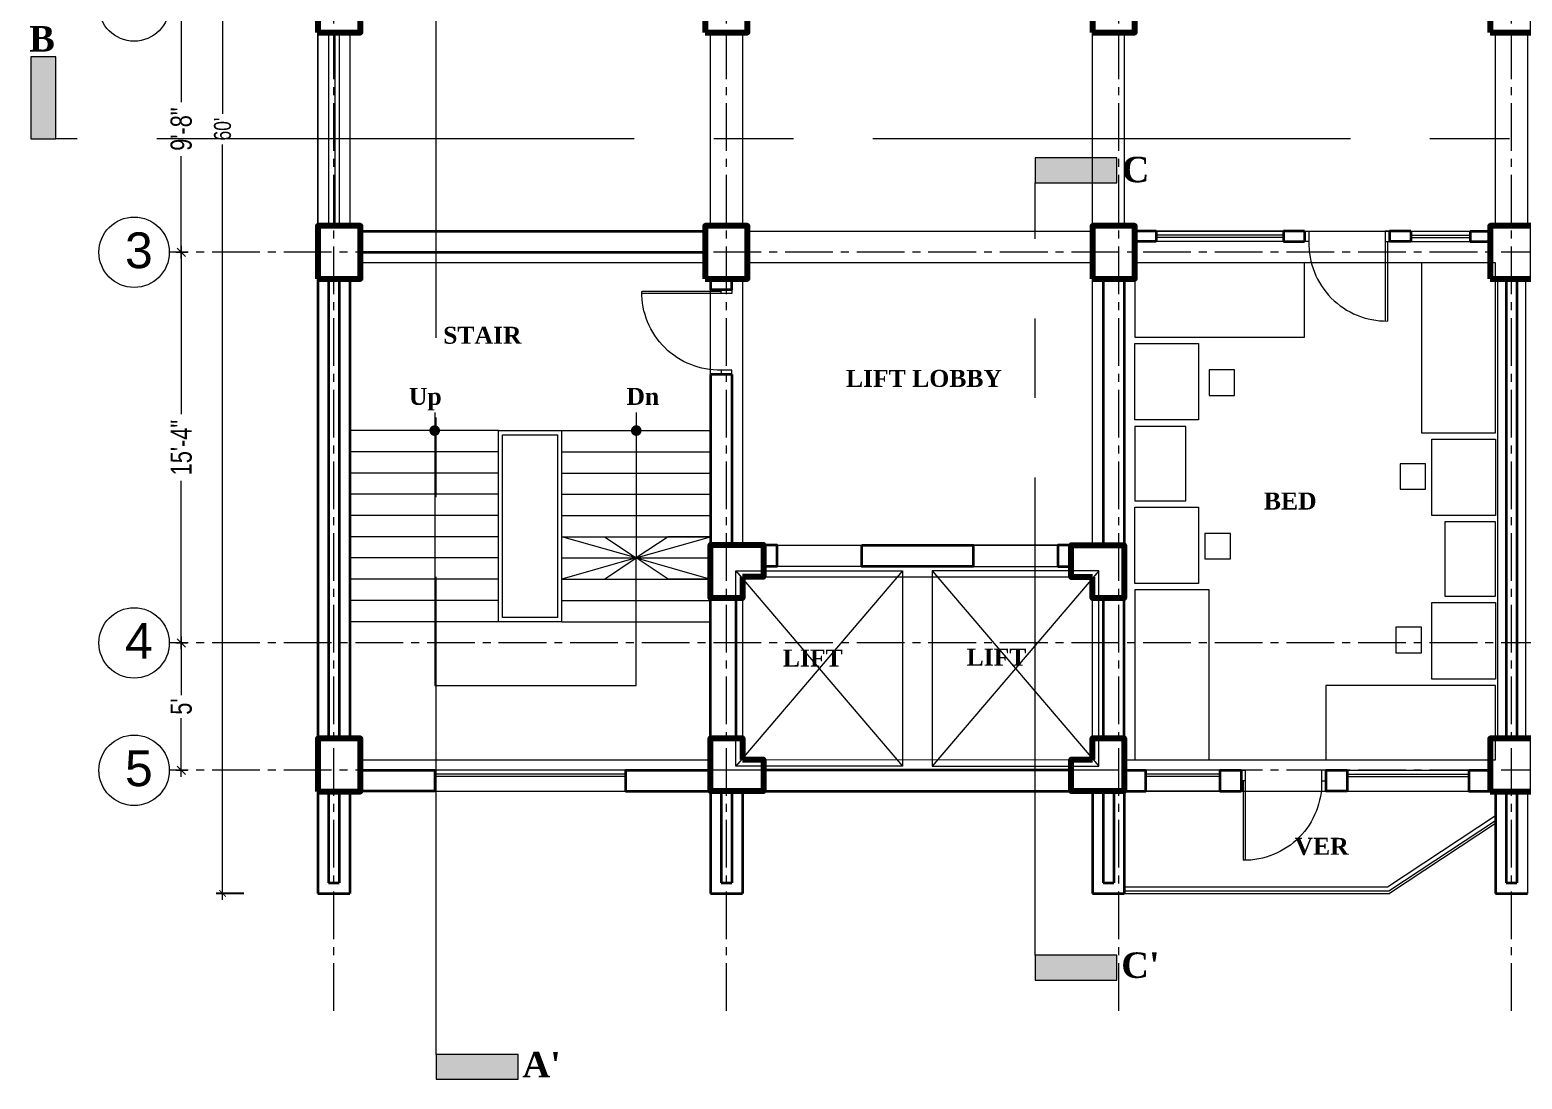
# Model space of a CAD drawing. Header units: feet. Extents: x 25261344 to 25389498, y 30010528 to 30074588.
# Drawn here: x 25376068 to 25376772, y 30072086 to 30072580 of the extents above; entities that cross this region are included whole.
import ezdxf

# ---------------------------------------------------------------- set-up
doc = ezdxf.new("R2010")
doc.units = ezdxf.units.FT
doc.header["$LTSCALE"] = 30
doc.header["$MEASUREMENT"] = 0
doc.header["$PDMODE"] = 32
doc.header["$PDSIZE"] = 15
doc.linetypes.add('CENTER2', pattern=[1.125, 0.75, -0.125, 0.125, -0.125])
doc.layers.get('0').update_dxf_attribs({"lineweight": 5})
for name, color, linetype, lineweight in [('Column', 1, 'Continuous', 80), ('Dim-1', 7, 'Continuous', 9), ('Door', 32, 'Continuous', 5), ('Furnitures', 251, 'Continuous', 9), ('GRADE BEAM', 2, 'Continuous', 20), ('grid text', 252, 'CENTER2', 9), ('LINE', 193, 'Continuous', 9), ('line 2', 7, 'Continuous', 13), ('rail', 224, 'Continuous', 9), ('STAIR', 243, 'Continuous', 13), ('TEXT', 7, 'Continuous', 18), ('WALL', 7, 'Continuous', 35), ('WIN', 142, 'Continuous', 20)]:
    doc.layers.add(name, color=color, linetype=linetype, lineweight=lineweight)
doc.styles.add('RomanS', font='swissl.ttf')
doc.styles.get("Standard").update_dxf_attribs({"font": 'timesbd.ttf'})
doc.styles.add('SWIS_LT', font='swisscl.ttf')
doc.dimstyles.new('dim-02', dxfattribs={"dimtxt": 8, "dimasz": 3, "dimexe": 3, "dimexo": 3, "dimgap": 2, "dimtad": 0, "dimdec": 0, "dimzin": 0, "dimdsep": 46, "dimlunit": 4, "dimtxsty": 'SWIS_LT', "dimblk": 'ARCHTICK', "dimcen": 2, "dimdle": 3, "dimclrd": 256, "dimclre": 256, "dimclrt": 256, "dimadec": 0, "dimazin": 0, "dimtfac": 1, "dimtdec": 0, "dimtix": 1, "dimtmove": 0, "dimatfit": 3, "dimfxl": 0, "dimfrac": 2, "dimtolj": 1, "dimtzin": 1, "dimlwd": -1, "dimarcsym": 0})

# ---------------------------------------------------------------- blocks, each defined once
blk = doc.blocks.new('FG')
at = {"layer": 'Door'}
for p, q in [((-2, -5), (-2, -42.39)), ((-1, -5), (-1, -42.39))]:
    blk.add_line(p, q, dxfattribs=at)
for points in [[(-40, 0), (-38, 0), (-38, -5), (-40, -5)], [(0, 0), (-2, 0), (-2, -5), (0, -5)]]:
    blk.add_lwpolyline(points, dxfattribs=at)
blk.add_arc((-1.44, -5.83), 36.57, 178.70538, 270.69047, dxfattribs=at)
blk = doc.blocks.new('_ArchTick')
at = {"color": 0, "linetype": 'ByBlock', "const_width": 0.15}
blk.add_lwpolyline([(-0.5, -0.5), (0.5, 0.5)], dxfattribs=at)
blk = doc.blocks.new('*D123')
at = {"lineweight": -2}
for p, q in [((25359532.41, 30072591.7), (25359538.03, 30072591.7)), ((25359532.41, 30072475.7), (25359538.03, 30072475.7))]:
    blk.add_line(p, q, dxfattribs=at)
for p, q in [((25359535.03, 30072594.7), (25359535.03, 30072546.38)), ((25359535.03, 30072472.7), (25359535.03, 30072521.01))]:
    blk.add_line(p, q)
at = {"layer": 'Defpoints', "color": 0}
for p in [(25359529.41, 30072591.7), (25359529.41, 30072475.7), (25359535.03, 30072475.7)]:
    blk.add_point(p, dxfattribs=at)
at = {"xscale": 4, "yscale": 4, "zscale": 4}
for p, rotation in [((25359535.03, 30072591.7), 90), ((25359535.03, 30072475.7), 270)]:
    blk.add_blockref('_ArchTick', p, dxfattribs=dict(at, rotation=rotation))
at = {"insert": (25359535.03, 30072533.7), "char_height": 10, "attachment_point": 5, "rotation": 90, "style": 'SWIS_LT'}
blk.add_mtext('\\A1;9\'-8"', dxfattribs=at)
blk = doc.blocks.new('*D124')
for p, q in [((25359535.03, 30072478.7), (25359535.03, 30072399.38)), ((25359535.03, 30072288.7), (25359535.03, 30072368.02))]:
    blk.add_line(p, q)
at = {"lineweight": -2}
for p, q in [((25359532.41, 30072475.7), (25359538.03, 30072475.7)), ((25359532.41, 30072291.7), (25359538.03, 30072291.7))]:
    blk.add_line(p, q, dxfattribs=at)
at = {"layer": 'Defpoints', "color": 0}
for p in [(25359529.41, 30072475.7), (25359529.41, 30072291.7), (25359535.03, 30072291.7)]:
    blk.add_point(p, dxfattribs=at)
at = {"xscale": 4, "yscale": 4, "zscale": 4}
for p, rotation in [((25359535.03, 30072475.7), 90), ((25359535.03, 30072291.7), 270)]:
    blk.add_blockref('_ArchTick', p, dxfattribs=dict(at, rotation=rotation))
at = {"insert": (25359535.03, 30072383.7), "char_height": 10, "attachment_point": 5, "rotation": 90, "style": 'SWIS_LT'}
blk.add_mtext('\\A1;15\'-4"', dxfattribs=at)
blk = doc.blocks.new('*D117')
for p, q in [((25359535.03, 30072294.7), (25359535.03, 30072267.1)), ((25359535.03, 30072228.7), (25359535.03, 30072256.29))]:
    blk.add_line(p, q)
at = {"lineweight": -2}
for p, q in [((25359532.41, 30072291.7), (25359538.03, 30072291.7)), ((25359532.41, 30072231.7), (25359538.03, 30072231.7))]:
    blk.add_line(p, q, dxfattribs=at)
at = {"layer": 'Defpoints', "color": 0}
for p in [(25359529.41, 30072291.7), (25359529.41, 30072231.7), (25359535.03, 30072231.7)]:
    blk.add_point(p, dxfattribs=at)
at = {"xscale": 4, "yscale": 4, "zscale": 4}
for p, rotation in [((25359535.03, 30072291.7), 90), ((25359535.03, 30072231.7), 270)]:
    blk.add_blockref('_ArchTick', p, dxfattribs=dict(at, rotation=rotation))
at = {"insert": (25359535.03, 30072261.7), "char_height": 10, "attachment_point": 5, "rotation": 90, "style": 'SWIS_LT'}
blk.add_mtext("\\A1;5'", dxfattribs=at)
blk = doc.blocks.new('*D171')
at = {"layer": 'Defpoints', "color": 0}
for p in [(25376204.06, 30072893.7), (25376159.1, 30072173.7), (25376204.06, 30072173.7)]:
    blk.add_point(p, dxfattribs=at)
at = {"layer": 'Dim-1', "lineweight": -2}
for p, q in [((25376169.1, 30072893.7), (25376156.1, 30072893.7)), ((25376169.1, 30072173.7), (25376156.1, 30072173.7))]:
    blk.add_line(p, q, dxfattribs=at)
at = {"layer": 'Dim-1'}
for p, q in [((25376159.1, 30072896.7), (25376159.1, 30072540.94)), ((25376159.1, 30072170.7), (25376159.1, 30072526.46))]:
    blk.add_line(p, q, dxfattribs=at)
at = {"layer": 'Dim-1', "xscale": 3, "yscale": 3, "zscale": 3}
for p, rotation in [((25376159.1, 30072893.7), 90), ((25376159.1, 30072173.7), 270)]:
    blk.add_blockref('_ArchTick', p, dxfattribs=dict(at, rotation=rotation))
at = {"layer": 'Dim-1', "insert": (25376159.1, 30072533.7), "char_height": 8, "attachment_point": 5, "rotation": 90, "style": 'SWIS_LT'}
blk.add_mtext("\\A1;60'", dxfattribs=at)
blk = doc.blocks.new('T B')
at = {"layer": 'GRADE BEAM'}
for points in [[(25352253.54, 30069132.07), (25352268.54, 30069132.07), (25352268.54, 30069041.07), (25352253.54, 30069041.07)], [(25352438.54, 30069132.07), (25352453.54, 30069132.07), (25352453.54, 30069041.07), (25352438.54, 30069041.07)], [(25352618.54, 30069132.07), (25352633.54, 30069132.07), (25352633.54, 30069041.07), (25352618.54, 30069041.07)], [(25352808.54, 30069132.07), (25352823.54, 30069132.07), (25352823.54, 30069041.07), (25352808.54, 30069041.07)], [(25352436.04, 30069038.57), (25352436.04, 30069023.57), (25352273.54, 30069023.57), (25352273.54, 30069038.57)], [(25352618.54, 30069038.57), (25352618.54, 30069023.57), (25352456.04, 30069023.57), (25352456.04, 30069038.57)], [(25352806.04, 30069038.57), (25352806.04, 30069023.57), (25352638.54, 30069023.57), (25352638.54, 30069038.57)], [(25352253.54, 30069016.07), (25352268.54, 30069016.07), (25352268.54, 30068799.57), (25352253.54, 30068799.57)], [(25352438.54, 30069016.07), (25352453.54, 30069016.07), (25352453.54, 30068890.57), (25352438.54, 30068890.57)], [(25352618.54, 30069016.07), (25352633.54, 30069016.07), (25352633.54, 30068890.57), (25352618.54, 30068890.57)], [(25352809.54, 30069016.07), (25352822.54, 30069016.07), (25352822.54, 30068799.57), (25352809.54, 30068799.57)], [(25352608.54, 30068890.57), (25352608.54, 30068875.57), (25352463.54, 30068875.57), (25352463.54, 30068890.57)], [(25352438.54, 30068865.57), (25352453.54, 30068865.57), (25352453.54, 30068799.57), (25352438.54, 30068799.57)], [(25352618.54, 30068865.57), (25352633.54, 30068865.57), (25352633.54, 30068799.57), (25352618.54, 30068799.57)], [(25352438.54, 30068789.57), (25352438.54, 30068774.57), (25352273.54, 30068774.57), (25352273.54, 30068789.57)], [(25352608.54, 30068789.69), (25352608.54, 30068774.69), (25352463.54, 30068774.57), (25352463.54, 30068789.57)], [(25352806.04, 30068789.57), (25352806.04, 30068774.57), (25352633.54, 30068774.57), (25352633.54, 30068789.57)], [(25352253.54, 30068774.57), (25352268.54, 30068774.57), (25352268.54, 30068726.57), (25352253.54, 30068726.57)], [(25352438.54, 30068774.57), (25352453.54, 30068774.57), (25352453.54, 30068726.57), (25352438.54, 30068726.57)], [(25352618.54, 30068774.57), (25352633.54, 30068774.57), (25352633.54, 30068726.57), (25352618.54, 30068726.57)], [(25352808.54, 30068774.57), (25352823.54, 30068774.57), (25352823.54, 30068726.57), (25352808.54, 30068726.57)]]:
    blk.add_lwpolyline(points, close=True, dxfattribs=at)
blk = doc.blocks.new('COL2')
at = {"layer": 'Column'}
for points in [[(-20, -266.5), (0, -266.5), (0, -241.5), (-20, -241.5)], [(162.5, -266.5), (182.5, -266.5), (182.5, -241.5), (162.5, -241.5)], [(345, -266.5), (365, -266.5), (365, -241.5), (345, -241.5)], [(532.5, -266.5), (552.5, -266.5), (552.5, -241.5), (532.5, -241.5)], [(-20, -382.5), (0, -382.5), (0, -357.5), (-20, -357.5)], [(162.5, -382.5), (182.5, -382.5), (182.5, -357.5), (162.5, -357.5)], [(345, -382.5), (365, -382.5), (365, -357.5), (345, -357.5)], [(532.5, -382.5), (552.5, -382.5), (552.5, -357.5), (532.5, -357.5)], [(-20, -624), (0, -624), (0, -599), (-20, -599)], [(532.5, -624), (552.5, -624), (552.5, -599), (532.5, -599)]]:
    blk.add_lwpolyline(points, close=True, dxfattribs=at)
for points in [[(180, -522.88), (180, -532.88), (165, -532.88), (165, -507.88), (190, -507.88), (190, -522.88), (180, -522.88)], [(345, -523), (335, -523), (335, -508), (360, -508), (360, -533), (345, -533), (345, -523)], [(180, -608.88), (190, -608.88), (190, -623.88), (165, -623.88), (165, -598.88), (180, -598.88), (180, -608.88)], [(345, -608.88), (345, -598.88), (360, -598.88), (360, -623.88), (335, -623.88), (335, -608.88), (345, -608.88)]]:
    blk.add_lwpolyline(points, dxfattribs=at)
at = {"layer": 'GRADE BEAM'}
blk.add_blockref('T B', (-25352273.54, -30069398.57), dxfattribs=at)
blk = doc.blocks.new('DGFGSDFG')
at = {"layer": 'grid text'}
for p, q in [((25359606.96, 30072118.41), (25359606.96, 30072999.78)), ((25359791.96, 30072118.41), (25359791.96, 30072999.78)), ((25359976.96, 30072118.41), (25359976.96, 30072999.78)), ((25360161.96, 30072118.41), (25360161.96, 30072999.78)), ((25361090.85, 30072475.7), (25359529.41, 30072475.7)), ((25361090.85, 30072291.7), (25359529.41, 30072291.7)), ((25361090.85, 30072231.7), (25359529.41, 30072231.7))]:
    blk.add_line(p, q, dxfattribs=at)
at = {"layer": 'grid text', "linetype": 'Continuous'}
for centre in [(25359512.81, 30072591.7), (25359512.81, 30072475.7), (25359512.81, 30072291.7), (25359512.81, 30072231.7)]:
    blk.add_circle(centre, 16.59, dxfattribs=at)
at = {"layer": 'grid text', "char_height": 16.842, "attachment_point": 1, "style": 'RomanS'}
for s, insert in [('{\\C256;3}', (25359508.51, 30072485.06)), ('{\\C256;4}', (25359508.51, 30072301.06)), ('{\\C256;5}', (25359508.51, 30072241.06))]:
    blk.add_mtext_dynamic_manual_height_columns(s, width=25.401, gutter_width=84.21, heights=[32.6], dxfattribs=dict(at, insert=insert))
for base, p1, p2, picture, middle in [((25359535.03, 30072475.7), (25359529.41, 30072591.7), (25359529.41, 30072475.7), '*D123', (25359535.03, 30072533.7)), ((25359535.03, 30072291.7), (25359529.41, 30072475.7), (25359529.41, 30072291.7), '*D124', (25359535.03, 30072383.7)), ((25359535.03, 30072231.7), (25359529.41, 30072291.7), (25359529.41, 30072231.7), '*D117', (25359535.03, 30072261.7))]:
    dim = blk.add_linear_dim(base=base, p1=p1, p2=p2, angle=90, dimstyle='dim-02', override={"dimtxt": 10, "dimtmove": 1, "dimfxl": 10})
    dim.commit()
    dim.dimension.update_dxf_attribs({"geometry": picture, "text_midpoint": middle})

msp = doc.modelspace()

# ---------------------------------------------------------------- hatches: boundary and pattern name
at = {"linetype": 'CENTER2', "ltscale": 10}
h = msp.add_hatch(color=256, dxfattribs=at)
h.paths.add_polyline_path([(25376080.44, 30072563.22), (25376080.44, 30072529.2), (25376068.8, 30072529.2), (25376068.8, 30072563.22)])
h.paths.add_polyline_path([(25376080.44, 30072567.75), (25376080.44, 30072563.22), (25376068.8, 30072563.22), (25376068.8, 30072567.75)])
h = msp.add_hatch(color=256, dxfattribs=at)
h.paths.add_polyline_path([(25376576.05, 30072508.45), (25376542.04, 30072508.45), (25376542.04, 30072520.1), (25376576.05, 30072520.1)])
h.paths.add_polyline_path([(25376580.59, 30072508.45), (25376576.05, 30072508.45), (25376576.05, 30072520.1), (25376580.59, 30072520.1)])
for points in [[(25376580.59, 30072132.91), (25376542.04, 30072132.91), (25376542.04, 30072144.56), (25376580.59, 30072144.56)], [(25376298.38, 30072086.24), (25376259.83, 30072086.24), (25376259.83, 30072097.89), (25376298.38, 30072097.89)]]:
    msp.add_hatch(color=256, dxfattribs=at).paths.add_polyline_path(points)

# ---------------------------------------------------------------- linework, layer by layer
for p, q in [((25376259.83, 30072097.89), (25376259.83, 30073036.17)), ((25377703.09, 30072529.2), (25376080.44, 30072529.2)), ((25376542.04, 30072144.56), (25376542.04, 30072508.45))]:
    msp.add_line(p, q, dxfattribs=at)
for points in [[(25376080.44, 30072529.2), (25376080.44, 30072567.75), (25376068.8, 30072567.75), (25376068.8, 30072529.2)], [(25376542.04, 30072508.45), (25376580.59, 30072508.45), (25376580.59, 30072520.1), (25376542.04, 30072520.1)], [(25376542.04, 30072132.91), (25376580.59, 30072132.91), (25376580.59, 30072144.56), (25376542.04, 30072144.56)], [(25376259.83, 30072086.24), (25376298.38, 30072086.24), (25376298.38, 30072097.89), (25376259.83, 30072097.89)]]:
    msp.add_lwpolyline(points, close=True, dxfattribs=at)
at = {"layer": 'Furnitures'}
for points in [[(25376669.06, 30072470.7), (25376589.06, 30072470.7), (25376589.06, 30072435.7), (25376669.06, 30072435.7)], [(25376759.06, 30072390.7), (25376759.06, 30072470.7), (25376724.06, 30072470.7), (25376724.06, 30072390.7)], [(25376589.06, 30072432.7), (25376619.06, 30072432.7), (25376619.06, 30072396.7), (25376589.06, 30072396.7)], [(25376636.07, 30072420.31), (25376624.07, 30072420.31), (25376624.07, 30072408.31), (25376636.07, 30072408.31)], [(25376589.06, 30072358.7), (25376613.06, 30072358.7), (25376613.06, 30072393.7), (25376589.06, 30072393.7)], [(25376589.06, 30072358.7), (25376613.06, 30072358.7), (25376613.06, 30072393.7), (25376589.06, 30072393.7)], [(25376759.06, 30072351.7), (25376729.06, 30072351.7), (25376729.06, 30072387.7), (25376759.06, 30072387.7)], [(25376714.04, 30072364.08), (25376726.04, 30072364.08), (25376726.04, 30072376.08), (25376714.04, 30072376.08)], [(25376589.06, 30072355.7), (25376619.06, 30072355.7), (25376619.06, 30072319.7), (25376589.06, 30072319.7)], [(25376634.08, 30072343.31), (25376622.08, 30072343.31), (25376622.08, 30072331.31), (25376634.08, 30072331.31)], [(25376759.06, 30072348.7), (25376735.06, 30072348.7), (25376735.06, 30072313.7), (25376759.06, 30072313.7)], [(25376589.06, 30072316.7), (25376589.06, 30072236.7), (25376624.06, 30072236.7), (25376624.06, 30072316.7)], [(25376759.06, 30072274.7), (25376729.06, 30072274.7), (25376729.06, 30072310.7), (25376759.06, 30072310.7)], [(25376712.05, 30072287.08), (25376724.05, 30072287.08), (25376724.05, 30072299.08), (25376712.05, 30072299.08)], [(25376679.06, 30072236.7), (25376759.06, 30072236.7), (25376759.06, 30072271.7), (25376679.06, 30072271.7)]]:
    msp.add_lwpolyline(points, close=True, dxfattribs=at)
at = {"layer": 'LINE', "color": 0, "ltscale": 10}
for points in [[(25376259.06, 30072400.16), (25376259.06, 30072271.7), (25376259.06, 30072271.7), (25376354.06, 30072271.7), (25376354.06, 30072331.7), (25376319.06, 30072321.7), (25376339.06, 30072321.7), (25376354.06, 30072331.7), (25376389.06, 30072321.7), (25376369.06, 30072321.7), (25376354.06, 30072331.7)], [(25376354.06, 30072400.16), (25376354.06, 30072331.7), (25376319.06, 30072341.7), (25376339.06, 30072341.7), (25376354.06, 30072331.7), (25376389.06, 30072341.7), (25376369.06, 30072341.7), (25376354.06, 30072331.7)]]:
    msp.add_lwpolyline(points, dxfattribs=at)
at = {"layer": 'LINE', "color": 0, "ltscale": 10, "const_width": 2.5}
for points in [[(25376259.06, 30072392.95, -1), (25376259.06, 30072390.45, -1)], [(25376354.06, 30072392.95, -1), (25376354.06, 30072390.45, -1)]]:
    msp.add_lwpolyline(points, format="xyb", close=True, dxfattribs=at)
at = {"layer": 'line 2'}
for p, q in [((25376204.06, 30072579.2), (25376204.06, 30072488.2)), ((25376204.06, 30072579.2), (25376204.06, 30072488.2)), ((25376214.06, 30072579.2), (25376214.06, 30072488.2)), ((25376214.06, 30072579.2), (25376214.06, 30072488.2)), ((25376420.31, 30072337.7), (25376460.31, 30072337.7)), ((25376552.81, 30072337.7), (25376512.81, 30072337.7)), ((25376479.56, 30072325.7), (25376401.06, 30072233.7)), ((25376401.06, 30072325.7), (25376479.56, 30072233.7)), ((25376460.31, 30072327.7), (25376420.31, 30072327.7)), ((25376493.56, 30072325.7), (25376572.06, 30072233.7)), ((25376572.06, 30072325.7), (25376493.56, 30072233.7)), ((25376512.81, 30072327.7), (25376552.81, 30072327.7)), ((25376759.06, 30072206.7), (25376709.06, 30072173.7)), ((25376584.06, 30072173.7), (25376709.06, 30072173.7))]:
    msp.add_line(p, q, dxfattribs=at)
for points in [[(25376401.06, 30072325.7), (25376479.56, 30072325.7), (25376479.56, 30072233.7), (25376401.06, 30072233.7)], [(25376572.06, 30072325.7), (25376493.56, 30072325.7), (25376493.56, 30072233.7), (25376572.06, 30072233.7)]]:
    msp.add_lwpolyline(points, close=True, dxfattribs=at)
at = {"layer": 'rail'}
for p, q in [((25376209.06, 30072579.2), (25376209.06, 30072488.2)), ((25376209.06, 30072579.2), (25376209.06, 30072488.2)), ((25376209.06, 30072579.2), (25376209.06, 30072488.2)), ((25376212.06, 30072579.2), (25376212.06, 30072488.2)), ((25376212.06, 30072579.2), (25376212.06, 30072488.2)), ((25376212.06, 30072579.2), (25376212.06, 30072488.2)), ((25376289.06, 30072301.7), (25376289.06, 30072391.7)), ((25376289.06, 30072391.7), (25376319.06, 30072391.7)), ((25376319.06, 30072301.7), (25376319.06, 30072391.7)), ((25376291.06, 30072303.7), (25376291.06, 30072389.7)), ((25376291.06, 30072389.7), (25376317.06, 30072389.7)), ((25376317.06, 30072303.7), (25376317.06, 30072389.7)), ((25376319.06, 30072301.7), (25376289.06, 30072301.7)), ((25376317.06, 30072303.7), (25376291.06, 30072303.7)), ((25376759.06, 30072210.29), (25376708.16, 30072176.7)), ((25376759.06, 30072207.9), (25376708.76, 30072174.7)), ((25376708.16, 30072176.7), (25376584.06, 30072176.7)), ((25376708.76, 30072174.7), (25376584.06, 30072174.7))]:
    msp.add_line(p, q, dxfattribs=at)
at = {"layer": 'STAIR'}
for p, q in [((25376289.06, 30072391.7), (25376219.06, 30072391.7)), ((25376319.06, 30072391.7), (25376389.06, 30072391.7)), ((25376289.06, 30072381.7), (25376219.06, 30072381.7)), ((25376319.06, 30072381.7), (25376389.06, 30072381.7)), ((25376289.06, 30072371.7), (25376219.06, 30072371.7)), ((25376319.06, 30072371.7), (25376389.06, 30072371.7)), ((25376289.06, 30072361.7), (25376219.06, 30072361.7)), ((25376319.06, 30072361.7), (25376389.06, 30072361.7)), ((25376289.06, 30072351.7), (25376219.06, 30072351.7)), ((25376319.06, 30072351.7), (25376389.06, 30072351.7)), ((25376289.06, 30072341.7), (25376219.06, 30072341.7)), ((25376319.06, 30072341.7), (25376389.06, 30072341.7)), ((25376289.06, 30072331.7), (25376219.06, 30072331.7)), ((25376319.06, 30072331.7), (25376389.06, 30072331.7)), ((25376289.06, 30072321.7), (25376219.06, 30072321.7)), ((25376319.06, 30072321.7), (25376389.06, 30072321.7)), ((25376289.06, 30072311.7), (25376219.06, 30072311.7)), ((25376319.06, 30072311.7), (25376389.06, 30072311.7)), ((25376289.06, 30072301.7), (25376219.06, 30072301.7)), ((25376319.06, 30072301.7), (25376389.06, 30072301.7))]:
    msp.add_line(p, q, dxfattribs=at)
at = {"layer": 'WALL', "ltscale": 10}
for p, q in [((25376224.06, 30072485.7), (25376386.56, 30072485.7)), ((25376599.06, 30072485.7), (25376589.06, 30072485.7)), ((25376599.06, 30072485.7), (25376599.06, 30072480.7)), ((25376659.06, 30072485.7), (25376659.06, 30072480.7)), ((25376669.06, 30072485.7), (25376659.06, 30072485.7)), ((25376669.06, 30072485.7), (25376669.06, 30072480.7)), ((25376719.06, 30072485.7), (25376709.06, 30072485.7)), ((25376747.06, 30072485.7), (25376756.56, 30072485.7)), ((25376599.06, 30072480.7), (25376589.06, 30072480.7)), ((25376659.06, 30072480.7), (25376669.06, 30072480.7)), ((25376719.06, 30072480.7), (25376709.06, 30072480.7)), ((25376747.06, 30072480.7), (25376756.56, 30072480.7)), ((25376224.06, 30072475.7), (25376386.56, 30072475.7)), ((25376204.06, 30072463.2), (25376204.06, 30072246.7)), ((25376209.06, 30072463.2), (25376209.06, 30072246.7)), ((25376214.06, 30072463.2), (25376214.06, 30072246.7)), ((25376219.06, 30072463.2), (25376219.06, 30072246.7)), ((25376574.06, 30072463.2), (25376574.06, 30072337.7)), ((25376584.06, 30072463.2), (25376584.06, 30072337.7)), ((25376764.06, 30072463.2), (25376764.06, 30072246.7)), ((25376769.06, 30072463.2), (25376769.06, 30072246.7)), ((25376389.06, 30072418.2), (25376389.06, 30072337.7)), ((25376399.06, 30072418.2), (25376389.06, 30072418.2)), ((25376399.06, 30072418.2), (25376399.06, 30072337.7)), ((25376224.06, 30072231.82), (25376259.06, 30072231.82)), ((25376259.06, 30072231.82), (25376259.06, 30072221.82)), ((25376349.06, 30072231.82), (25376389.06, 30072231.82)), ((25376629.06, 30072231.82), (25376639.06, 30072231.82)), ((25376679.06, 30072231.82), (25376679.06, 30072221.82)), ((25376679.06, 30072231.82), (25376689.06, 30072231.82)), ((25376689.06, 30072231.82), (25376689.06, 30072221.82)), ((25376204.06, 30072221.7), (25376204.06, 30072173.7)), ((25376209.06, 30072221.7), (25376209.06, 30072178.7)), ((25376214.06, 30072221.7), (25376214.06, 30072178.7)), ((25376219.06, 30072221.7), (25376219.06, 30072173.7)), ((25376259.06, 30072221.82), (25376224.06, 30072221.82)), ((25376349.06, 30072221.82), (25376389.06, 30072221.82)), ((25376389.06, 30072221.7), (25376389.06, 30072173.7)), ((25376394.06, 30072221.7), (25376394.06, 30072178.7)), ((25376399.06, 30072221.7), (25376399.06, 30072178.7)), ((25376404.06, 30072221.7), (25376404.06, 30072173.7)), ((25376569.06, 30072221.7), (25376569.06, 30072173.7)), ((25376574.06, 30072221.7), (25376574.06, 30072178.7)), ((25376579.06, 30072221.7), (25376579.06, 30072178.7)), ((25376584.06, 30072221.7), (25376584.06, 30072173.7)), ((25376629.06, 30072221.82), (25376639.06, 30072221.82)), ((25376689.06, 30072221.82), (25376679.06, 30072221.82)), ((25376759.06, 30072221.7), (25376759.06, 30072173.7)), ((25376764.06, 30072221.7), (25376764.06, 30072178.7)), ((25376769.06, 30072221.7), (25376769.06, 30072178.7)), ((25376204.06, 30072173.7), (25376219.06, 30072173.7)), ((25376209.06, 30072178.7), (25376214.06, 30072178.7)), ((25376389.06, 30072173.7), (25376404.06, 30072173.7)), ((25376394.06, 30072178.7), (25376399.06, 30072178.7)), ((25376569.06, 30072173.7), (25376584.06, 30072173.7)), ((25376574.06, 30072178.7), (25376579.06, 30072178.7)), ((25376759.06, 30072173.7), (25376774.06, 30072173.7)), ((25376764.06, 30072178.7), (25376769.06, 30072178.7))]:
    msp.add_line(p, q, dxfattribs=at)
for points in [[(25376709.06, 30072485.7), (25376709.06, 30072480.7)], [(25376719.06, 30072485.7), (25376719.06, 30072480.7)], [(25376747.06, 30072485.7), (25376747.06, 30072480.7)], [(25376389.06, 30072463.2), (25376389.06, 30072458.2), (25376399.06, 30072458.2), (25376399.06, 30072463.2)], [(25376349.06, 30072231.82), (25376349.06, 30072221.82)], [(25376629.06, 30072231.82), (25376629.06, 30072221.82)], [(25376639.06, 30072231.82), (25376639.06, 30072221.82)]]:
    msp.add_lwpolyline(points, dxfattribs=at)
for points in [[(25376414.06, 30072337.82), (25376420.31, 30072337.82), (25376420.31, 30072327.7), (25376414.06, 30072327.7)], [(25376460.31, 30072337.7), (25376512.81, 30072337.7), (25376512.81, 30072327.7), (25376460.31, 30072327.7)], [(25376552.81, 30072327.7), (25376559.06, 30072327.7), (25376559.06, 30072337.7), (25376552.81, 30072337.7)], [(25376389.06, 30072312.82), (25376401.06, 30072312.82), (25376401.06, 30072246.82), (25376389.06, 30072246.82)], [(25376574.06, 30072246.82), (25376584.06, 30072246.82), (25376584.06, 30072312.7), (25376574.06, 30072312.7)], [(25376414.06, 30072221.82), (25376559.06, 30072221.82), (25376559.06, 30072231.82), (25376414.06, 30072231.82)], [(25376584.06, 30072231.7), (25376594.06, 30072231.7), (25376594.06, 30072221.7), (25376584.06, 30072221.7)], [(25376746.56, 30072231.7), (25376756.56, 30072231.7), (25376756.56, 30072221.7), (25376746.56, 30072221.7)]]:
    msp.add_lwpolyline(points, close=True, dxfattribs=at)
at = {"layer": 'WIN'}
for p, q in [((25376659.06, 30072485.7), (25376599.06, 30072485.7)), ((25376659.06, 30072483.7), (25376599.06, 30072483.7)), ((25376719.06, 30072485.7), (25376747.06, 30072485.7)), ((25376719.06, 30072483.7), (25376747.06, 30072483.7)), ((25376659.06, 30072482.7), (25376599.06, 30072482.7)), ((25376659.06, 30072480.7), (25376599.06, 30072480.7)), ((25376719.06, 30072482.7), (25376747.06, 30072482.7)), ((25376719.06, 30072480.7), (25376747.06, 30072480.7)), ((25376349.06, 30072231.82), (25376259.06, 30072231.82)), ((25376349.06, 30072229.82), (25376259.06, 30072229.82)), ((25376629.06, 30072231.82), (25376594.06, 30072231.82)), ((25376629.06, 30072229.82), (25376594.06, 30072229.82)), ((25376689.06, 30072231.82), (25376749.06, 30072231.82)), ((25376689.06, 30072229.82), (25376746.56, 30072229.82)), ((25376349.06, 30072228.82), (25376259.06, 30072228.82)), ((25376629.06, 30072228.82), (25376594.06, 30072228.82)), ((25376689.06, 30072228.82), (25376746.56, 30072228.82)), ((25376259.06, 30072221.82), (25376349.06, 30072221.82)), ((25376629.06, 30072221.82), (25376594.06, 30072221.82)), ((25376689.06, 30072221.82), (25376749.06, 30072221.82))]:
    msp.add_line(p, q, dxfattribs=at)

# ---------------------------------------------------------------- block references
msp.add_blockref('DGFGSDFG', (16604.6, 0))
at = {"layer": 'Dim-1'}
msp.add_blockref('COL2', (25376224.06, 30072845.7), dxfattribs=at)
at = {"layer": 'Door', "color": 2}
msp.add_blockref('FG', (25376709.06, 30072485.7), dxfattribs=at)
at = {"layer": 'Door', "color": 2, "xscale": -1, "rotation": 270}
msp.add_blockref('FG', (25376399.06, 30072458.2), dxfattribs=at)
at = {"layer": 'Door', "color": 2, "xscale": -1}
msp.add_blockref('FG', (25376639.06, 30072231.7), dxfattribs=at)

# ---------------------------------------------------------------- texts
at = {"linetype": 'CENTER2', "ltscale": 10, "char_height": 12, "attachment_point": 9}
for s, insert, width in [('B', (25376080.06, 30072570.2), 12.7148), ('C', (25376595.92, 30072508.49), 17.1805), ("C'", (25376600.73, 30072133.75), 28.5419), ("A'", (25376318.52, 30072087.08), 28.5419)]:
    msp.add_mtext(s, dxfattribs=dict(at, insert=insert, width=width))
at = {"layer": 'TEXT', "ltscale": 10, "char_height": 8, "attachment_point": 1}
for s, insert, width in [('STAIR', (25376263.06, 30072440.61), 174.7812), ('LIFT LOBBY', (25376452.88, 30072420.29), 179.7812), ('Up', (25376246.91, 30072411.83), 179.7812), ('Dn', (25376349.41, 30072411.83), 172.2812), ('BED', (25376649.82, 30072362.53), 179.7812), ('LIFT', (25376423.15, 30072288.57), 179.7812), ('LIFT', (25376509.75, 30072289), 179.7812), ('VER', (25376664.3, 30072199.9), 179.7812)]:
    msp.add_mtext(s, dxfattribs=dict(at, insert=insert, width=width))

# ---------------------------------------------------------------- dimensions: what is measured, and where the dimension line sits
at = {"layer": 'Dim-1'}
dim = msp.add_linear_dim(base=(25376159.1, 30072173.7), p1=(25376204.06, 30072893.7), p2=(25376204.06, 30072173.7), angle=90, dimstyle='dim-02', override={"dimtxt": 8, "dimfxl": 10}, dxfattribs=at)
dim.commit()
dim.dimension.update_dxf_attribs({"geometry": '*D171', "text_midpoint": (25376159.1, 30072533.7)})

doc.saveas('drawing.dxf')
